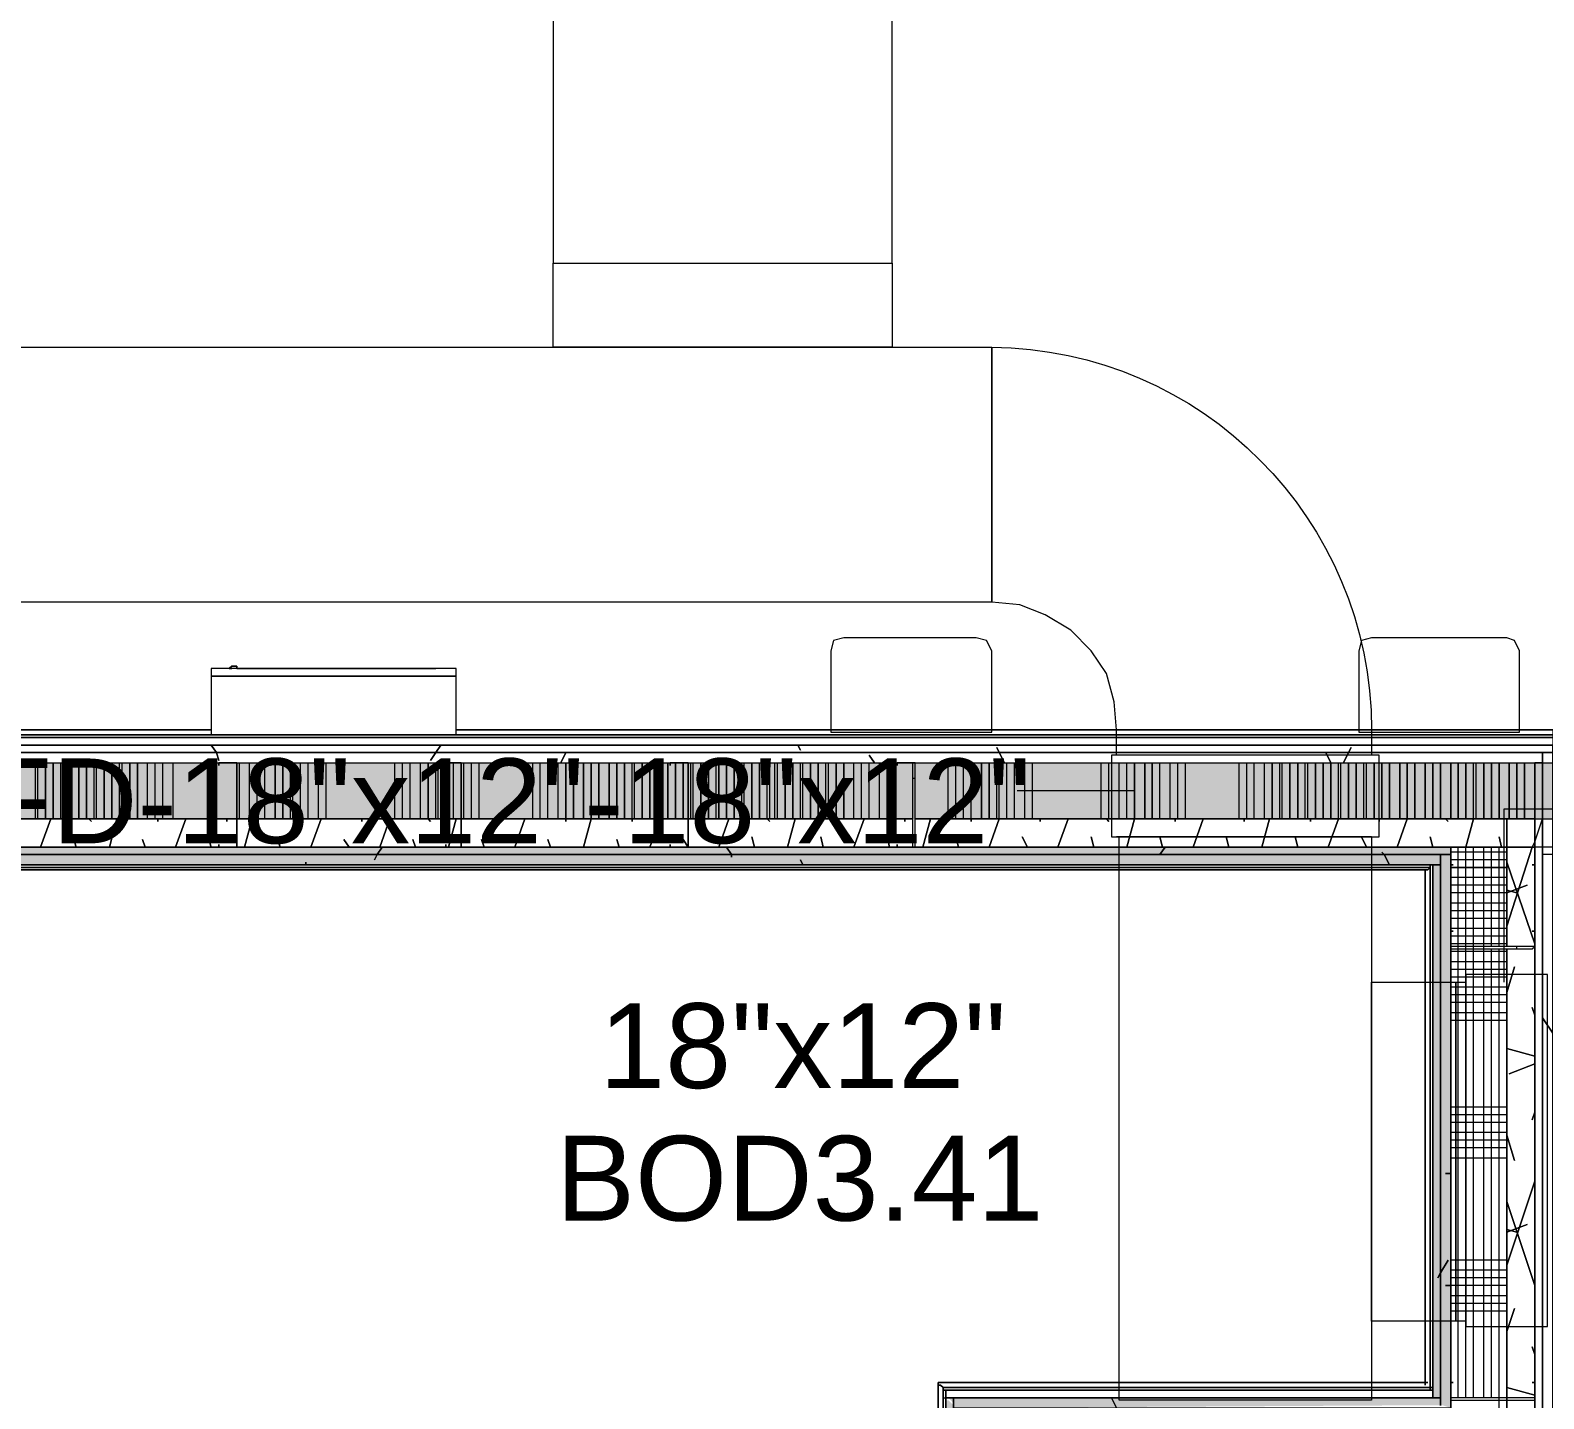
# Model space of a CAD drawing. Header units: metres. Extents: x 98 to 337, y -7 to 53.
# Drawn here: x 112.568 to 115.287, y 27.209 to 29.668 of the extents above; entities that cross this region are included whole.
import ezdxf

# ---------------------------------------------------------------- set-up
doc = ezdxf.new("R2010")
doc.units = ezdxf.units.M
doc.layers.add('HVAC - Ductos', color=5, linetype='Continuous', lineweight=0)
doc.layers.add('PDF_Text', color=7, linetype='Continuous', lineweight=0)
doc.layers.add('PDF_Geometry', color=7, linetype='Continuous', lineweight=0, true_color=0xaaaaaa)
doc.layers.add('PDF_Solid Fills', color=7, linetype='Continuous', lineweight=0, true_color=0xffffff)
doc.styles.add('PDF Helvetica', font='')
doc.styles.get('PDF Helvetica').set_extended_font_data('Helvetica')

msp = doc.modelspace()

# ---------------------------------------------------------------- hatches: boundary and pattern name
at = {"layer": 'PDF_Solid Fills', "lineweight": 0, "transparency": 33554559}
for points in [[(107.1932, 28.2508), (115.2707, 28.2508), (115.2707, 28.3516), (107.1932, 28.3516)], [(107.1932, 28.2508), (115.2707, 28.2508), (115.2707, 28.3516), (107.1932, 28.3516)], [(115.1012, 27.1971), (115.1012, 27.2108), (114.2261, 27.2108), (114.2261, 27.1925), (114.2269, 27.1925), (114.7713, 27.1971)], [(115.1012, 27.1971), (115.1012, 27.2108), (114.2261, 27.2108), (114.2261, 27.1925), (114.2273, 27.1925), (115.0371, 27.1971)]]:
    msp.add_hatch(color=256, dxfattribs=at).paths.add_polyline_path(points)
h = msp.add_hatch(color=256, dxfattribs=at)
h.paths.add_polyline_path([(117.5158, 28.2508), (117.5158, 28.3516), (115.2707, 28.3516), (115.2707, 28.2508), (116.9935, 28.2554), (116.9981, 28.2554)])
h.paths.add_polyline_path([(117.5204, 28.2508), (117.6395, 28.2508), (117.6395, 28.3516), (117.5204, 28.3516)])
h = msp.add_hatch(color=256, dxfattribs=at)
h.paths.add_polyline_path([(107.0787, 28.1867), (107.0787, 28.2004), (107.042, 28.2004), (107.042, 28.1867)])
h.paths.add_polyline_path([(107.2344, 28.1867), (115.1196, 28.1867), (115.1196, 28.2004), (107.2344, 28.2004)])
h = msp.add_hatch(color=256, dxfattribs=at)
h.paths.add_polyline_path([(107.065, 28.1684), (107.065, 28.1867), (107.0283, 28.1867), (107.0283, 28.1684)])
h.paths.add_polyline_path([(107.2482, 28.1867), (107.2482, 28.1684), (115.1012, 28.1684), (115.1012, 28.1867)])
h = msp.add_hatch(color=256, dxfattribs=at)
h.paths.add_polyline_path([(115.1058, 27.1971), (115.1195, 27.1925), (115.1195, 28.1867), (115.1012, 28.1867), (115.1012, 27.1971)])
h.paths.add_polyline_path([(115.1195, 27.0688), (115.1012, 27.0688), (115.1012, 25.5981), (115.1195, 25.5981)])
h = msp.add_hatch(color=256, dxfattribs=at)
h.paths.add_polyline_path([(115.1012, 27.0413), (115.0875, 27.0413), (115.0875, 25.6164), (115.1012, 25.6164)])
h.paths.add_polyline_path([(115.0875, 27.2108), (115.1012, 27.2108), (115.1012, 28.1684), (115.0875, 28.1684)])
h.paths.add_polyline_path([(115.0875, 27.0458), (115.1012, 27.0458), (115.1012, 27.0688), (115.0875, 27.0688)])
h = msp.add_hatch(color=256, dxfattribs=at)
h.paths.add_polyline_path([(114.2261, 27.2017), (114.2261, 27.2108), (114.2169, 27.2108), (114.2215, 27.2063)])
h.paths.add_polyline_path([(114.2169, 27.2063), (114.2124, 27.2063), (114.2124, 25.6164), (114.2261, 25.6164), (114.2261, 27.1971)])

# ---------------------------------------------------------------- linework, layer by layer
at = {"layer": 'HVAC - Ductos', "lineweight": 0}
for points in [[(113.5068, 29.2496), (114.1162, 29.2496), (114.1162, 29.0985), (113.5068, 29.0985), (113.5068, 29.2496), (114.1162, 29.2496), (114.1162, 34.0971), (113.5068, 34.0971)], [(114.2949, 28.6403), (109.8185, 28.6403), (109.8185, 29.0985), (114.2949, 29.0985)], [(114.9913, 28.3654), (114.5102, 28.3654), (114.5102, 28.2188), (114.9913, 28.2188)], [(114.9775, 28.2188), (114.9775, 27.2063), (114.524, 27.2063), (114.524, 28.2188)], [(114.9775, 27.9576), (115.1287, 27.9576), (115.1287, 27.3483), (114.9775, 27.3483)], [(115.147, 27.3483), (115.1287, 27.3483), (115.1287, 27.9576), (115.147, 27.9576)], [(115.2937, 27.3391), (115.2937, 27.9713), (115.147, 27.9713), (115.147, 27.3391)]]:
    msp.add_lwpolyline(points, close=True, dxfattribs=at)
msp.add_lwpolyline([(114.9775, 28.4112), (114.5194, 28.4112), (114.5148, 28.4616), (114.501, 28.512), (114.4736, 28.5532), (114.4369, 28.5899), (114.3911, 28.6174), (114.3453, 28.6357), (114.2949, 28.6403), (114.2949, 29.0985, -0.4114)], format="xyb", close=True, dxfattribs=at)
msp.add_lwpolyline([(114.5194, 28.3654), (114.5194, 28.4112), (114.9775, 28.4112), (114.9775, 28.3654)], dxfattribs=at)
at = {"layer": 'PDF_Geometry', "lineweight": 0}
for points in [[(119.6967, 35.6045), (117.7174, 35.6045), (116.8331, 35.6045), (108.8472, 35.6045), (108.8472, 35.3846), (116.8331, 35.3846), (117.5021, 35.3846), (117.5021, 34.7477), (117.5021, 33.5381), (115.8985, 33.5381), (115.8985, 33.3182), (115.8985, 29.9873), (115.8985, 29.772), (117.5021, 29.772), (117.5021, 28.3837), (115.3029, 28.3837), (107.2253, 28.3837), (107.2253, 33.2082), (107.0099, 33.2082), (107.0099, 32.8188), (107.0099, 32.7272), (107.0099, 30.7341)], [(107.2116, 33.2082), (107.2116, 28.37), (107.2253, 28.37), (115.2707, 28.37), (115.2845, 28.37)], [(112.9295, 28.5211), (112.9249, 28.5211), (112.9295, 28.5211)], [(113.0578, 28.5211), (113.0945, 28.5211), (113.0532, 28.5211), (112.9387, 28.5211), (112.9295, 28.5211), (112.9249, 28.5211), (112.9295, 28.5211), (112.9249, 28.5211)], [(112.9387, 28.5211), (113.0532, 28.5211), (113.0945, 28.5211), (113.1953, 28.5211), (113.0945, 28.5211)], [(113.1998, 28.5211), (113.2319, 28.5211)], [(113.2915, 28.5211), (113.2365, 28.5211), (113.296, 28.5211)], [(115.3029, 28.4112), (115.3029, 28.4067), (115.3029, 28.4021), (115.3029, 28.3975), (109.255, 28.3975), (115.3029, 28.3975), (109.255, 28.3975), (115.3029, 28.3975), (115.3029, 28.3837), (115.2707, 28.3837), (115.3029, 28.3837), (107.4589, 28.3837), (115.3029, 28.3837), (115.2845, 28.3837), (115.2707, 28.3837), (107.2253, 28.3837)], [(115.3029, 28.3975), (109.255, 28.3975), (115.3029, 28.3975)], [(115.3029, 28.3975), (109.255, 28.3975)], [(115.3029, 28.3975), (109.255, 28.3975)], [(115.3029, 28.3975), (109.255, 28.3975)], [(115.3029, 28.3975), (109.255, 28.3975)], [(115.3029, 28.4112), (113.3327, 28.4112), (115.3029, 28.4112)], [(115.3029, 28.3837), (107.2253, 28.3837), (115.3029, 28.3837)], [(109.2825, 28.2508), (108.8793, 28.2508), (108.0683, 28.2508), (107.6605, 28.2508), (107.4131, 28.2508), (107.1932, 28.2508), (107.1932, 28.3516), (107.2116, 28.3516), (107.2253, 28.3516), (115.2707, 28.3516), (115.2845, 28.3516)], [(107.1932, 28.3516), (115.2707, 28.3516), (115.2707, 28.2508), (114.1574, 28.2508), (115.2204, 28.2508), (115.2707, 28.2508)], [(112.5767, 28.2508), (112.5767, 28.3516)], [(112.5813, 28.2508), (112.5813, 28.3516)], [(112.6225, 28.2508), (112.6225, 28.3516)], [(112.6271, 28.2508), (112.6271, 28.3516)], [(112.6363, 28.2508), (112.6363, 28.3516)], [(112.6409, 28.2508), (112.6409, 28.3516)], [(112.6821, 28.2508), (112.6821, 28.3516)], [(112.6867, 28.2508), (112.6867, 28.3516)], [(112.7279, 28.2508), (112.7279, 28.3516)], [(112.7325, 28.2508), (112.7325, 28.3516)], [(112.7783, 28.2508), (112.7783, 28.3516)], [(112.792, 28.2508), (112.792, 28.3516)], [(112.8058, 28.2508), (112.8058, 28.3516)], [(112.8242, 28.2508), (112.8242, 28.3516)], [(112.9433, 28.2508), (112.9433, 28.3516)], [(112.9616, 28.2508), (112.9616, 28.3516)], [(112.9753, 28.2508), (112.9753, 28.3516)], [(112.9891, 28.2508), (112.9891, 28.3516)], [(113.0349, 28.2508), (113.0349, 28.3516)], [(113.0395, 28.2508), (113.0395, 28.3516)], [(113.0532, 28.2508), (113.0532, 28.3516)], [(113.0669, 28.2508), (113.0669, 28.3516)], [(113.0853, 28.2508), (113.0853, 28.3516)], [(113.0991, 28.2508), (113.0991, 28.3516)], [(113.2227, 28.2508), (113.2227, 28.3516)], [(113.2365, 28.2508), (113.2365, 28.3516)], [(113.2502, 28.2508), (113.2502, 28.3516)], [(113.2686, 28.2508), (113.2686, 28.3516)], [(113.296, 28.2508), (113.296, 28.3516)], [(113.3006, 28.2508), (113.3006, 28.3516)], [(113.3281, 28.2508), (113.3281, 28.3516)], [(113.3464, 28.2508), (113.3464, 28.3516)], [(113.3602, 28.2508), (113.3602, 28.3516)], [(113.374, 28.2508), (113.374, 28.3516)], [(113.4702, 28.2508), (113.4702, 28.3516)], [(113.4839, 28.2508), (113.4839, 28.3516)], [(113.4976, 28.2508), (113.4976, 28.3516)], [(113.516, 28.2508), (113.516, 28.3516)], [(113.6489, 28.2508), (113.6489, 28.3516)], [(113.6534, 28.2508), (113.6534, 28.3516)], [(113.7405, 28.2508), (113.7405, 28.3516)], [(113.7542, 28.2508), (113.7542, 28.3516)], [(113.7588, 28.2508), (113.7588, 28.3516)], [(113.8, 28.2508), (113.8, 28.3516)], [(113.8458, 28.2508), (113.8458, 28.3516)], [(113.8504, 28.2508), (113.8504, 28.3516)], [(113.8916, 28.2508), (113.8916, 28.3516)], [(113.8962, 28.2508), (113.8962, 28.3516)], [(113.9054, 28.2508), (113.9054, 28.3516)], [(113.91, 28.2508), (113.91, 28.3516)], [(113.9512, 28.2508), (113.9512, 28.3516)], [(113.9558, 28.2508), (113.9558, 28.3516)], [(113.997, 28.2508), (113.997, 28.3516)], [(114.0016, 28.2508), (114.0016, 28.3516)], [(114.0474, 28.2508), (114.0474, 28.3516)], [(114.0612, 28.2508), (114.0612, 28.3516)], [(114.0749, 28.2508), (114.0749, 28.3516)], [(114.0933, 28.2508), (114.0933, 28.3516)], [(114.1574, 25.4835), (114.5606, 25.4835), (114.9684, 25.4835), (115.2204, 25.4835), (115.2204, 25.5843), (115.2204, 25.6164), (115.2204, 25.9921), (115.2204, 26.3953), (115.2204, 26.8031), (115.2204, 27.2063), (115.2204, 28.0172), (115.2204, 27.2063), (115.2204, 26.8031), (115.2204, 26.3953), (115.2204, 25.9921), (115.2204, 25.5843), (115.2204, 25.4835), (115.2707, 25.4835), (115.2707, 25.5843), (115.2707, 25.4331), (115.2845, 25.4331), (115.2845, 28.3516), (115.2707, 28.3516), (115.2707, 25.6164)], [(114.2169, 28.2508), (114.2169, 28.3516)], [(114.2307, 28.2508), (114.2307, 28.3516)], [(114.2445, 28.2508), (114.2445, 28.3516)], [(114.2582, 28.2508), (114.2582, 28.3516)], [(114.304, 28.2508), (114.304, 28.3516)], [(114.3086, 28.2508), (114.3086, 28.3516)], [(114.3223, 28.2508), (114.3223, 28.3516)], [(114.3361, 28.2508), (114.3361, 28.3516)], [(114.3544, 28.2508), (114.3544, 28.3516)], [(114.3682, 28.2508), (114.3682, 28.3516)], [(114.4918, 28.2508), (114.4918, 28.3516)], [(114.5056, 28.2508), (114.5056, 28.3516)], [(114.524, 28.2508), (114.524, 28.3516)], [(114.5377, 28.2508), (114.5377, 28.3516)], [(114.5972, 28.2508), (114.5972, 28.3516)], [(114.6156, 28.2508), (114.6156, 28.3516)], [(114.6293, 28.2508), (114.6293, 28.3516)], [(114.6431, 28.2508), (114.6431, 28.3516)], [(114.7393, 28.2508), (114.7393, 28.3516)], [(114.7531, 28.2508), (114.7531, 28.3516)], [(114.7667, 28.2508), (114.7667, 28.3516)], [(114.7851, 28.2508), (114.7851, 28.3516)], [(114.8126, 28.2508), (114.8126, 28.3516)], [(114.8171, 28.2508), (114.8171, 28.3516)], [(114.8584, 28.2508), (114.8584, 28.3516)], [(114.863, 28.2508), (114.863, 28.3516)], [(114.918, 28.2508), (114.918, 28.3516)], [(114.9225, 28.2508), (114.9225, 28.3516)], [(114.9638, 28.2508), (114.9638, 28.3516)], [(114.9684, 28.2508), (114.9684, 28.3516)], [(115.0096, 28.2508), (115.0096, 28.3516)], [(115.0738, 28.2508), (115.0738, 28.3516)], [(115.1608, 28.2508), (115.1608, 28.3516)], [(115.1654, 28.2508), (115.1654, 28.3516)], [(115.2845, 28.2508), (115.2845, 28.3516), (115.3029, 28.3516), (117.5021, 28.3516)], [(114.1528, 28.3242), (114.1574, 28.3242)], [(114.5514, 28.3013), (114.3407, 28.3013)], [(114.1574, 28.2508), (115.2204, 28.2508), (115.2204, 28.2004), (107.1428, 28.2004), (107.1428, 28.2508), (107.4131, 28.2508), (107.6605, 28.2508), (108.0683, 28.2508), (108.8793, 28.2508), (109.2825, 28.2508), (108.8793, 28.2508), (108.0683, 28.2508), (107.6605, 28.2508), (107.4131, 28.2508), (107.2253, 28.2508), (107.1932, 28.2508), (107.1428, 28.2508), (107.1428, 28.2004)], [(111.3167, 28.2508), (111.72, 28.2508), (112.1277, 28.2508), (112.5309, 28.2508), (112.9387, 28.2508), (113.3418, 28.2508), (113.7496, 28.2508), (114.1528, 28.2508)], [(115.3029, 28.2004), (115.2845, 28.2004), (115.2707, 28.2004), (115.2707, 28.1684), (115.2707, 25.6164), (115.2707, 28.2508), (115.2204, 28.2508), (115.2204, 28.2004), (115.2204, 28.0218), (115.2204, 28.1684), (115.2204, 28.2004), (115.2204, 28.2508), (115.2707, 28.2508), (115.3029, 28.2508)], [(107.2344, 28.2004), (115.1196, 28.2004), (115.2204, 28.2004), (115.1196, 28.2004), (115.1196, 28.1867), (115.1196, 28.1684), (115.1196, 27.1925), (115.1196, 27.1421), (115.1196, 27.0688), (115.1196, 25.6164), (115.1196, 25.5981), (115.1196, 25.5843), (115.1196, 28.2004), (115.2204, 28.2004), (115.2204, 28.0218)], [(114.524, 28.2188), (114.5194, 28.2188)], [(115.1333, 27.2108), (115.1333, 28.0218), (115.1333, 28.2004)], [(115.147, 27.2108), (115.147, 28.0218), (115.147, 28.2004)], [(115.1608, 27.2108), (115.1608, 28.0218), (115.1608, 28.2004)], [(115.1791, 27.2108), (115.1791, 28.0218), (115.1791, 28.2004)], [(115.1929, 28.0218), (115.1929, 28.2004)], [(115.2066, 28.0218), (115.2066, 28.2004)], [(115.2204, 28.1913), (115.1196, 28.1913)], [(115.2204, 28.1776), (115.1196, 28.1776)], [(107.0099, 28.1684), (115.0875, 28.1684), (107.0099, 28.1684)], [(107.2666, 28.1684), (115.0829, 28.1684), (107.2666, 28.1684), (115.0875, 28.1684), (107.262, 28.1684)], [(115.0738, 28.1592), (107.2757, 28.1592), (115.0738, 28.1592), (115.0738, 27.2383), (114.1987, 27.2383), (114.1987, 25.6255), (114.1987, 27.2383), (114.1987, 25.6255), (114.1987, 27.2383), (115.0738, 27.2383), (115.0738, 28.1592), (115.0783, 28.1592), (115.0829, 28.1638), (115.0829, 28.1684), (115.0875, 28.1684), (107.2666, 28.1684)], [(114.2078, 27.0413), (114.2078, 27.2108), (114.2078, 27.2245), (114.2124, 27.2245), (115.0875, 27.2245), (115.0875, 28.1684), (115.0875, 27.2291), (115.0875, 28.1684), (115.0829, 28.1684), (115.0829, 28.1638), (115.0783, 28.1592), (115.0738, 28.1592), (115.0738, 27.2337), (115.0738, 28.1592), (107.2757, 28.1592), (115.0738, 28.1592), (115.0783, 28.1592), (115.0829, 28.1638), (115.0829, 28.1684), (115.0875, 28.1684), (115.0875, 27.2245), (114.2078, 27.2245), (114.2078, 27.2108), (114.2124, 27.2108)], [(115.0738, 28.1592), (115.0783, 28.1592), (115.0829, 28.1638), (115.0829, 28.1684), (115.0875, 28.1684), (107.3536, 28.1684), (115.0875, 28.1684), (115.0875, 27.2245), (114.2078, 27.2245), (114.2078, 25.6164), (114.2078, 27.2291), (114.2078, 25.6164)], [(115.0875, 28.1684), (115.0875, 27.2245), (115.0875, 28.1684)], [(115.2204, 28.1454), (115.1196, 28.1454)], [(115.2204, 28.1318), (115.1196, 28.1318)], [(115.2204, 28.118), (115.1196, 28.118)], [(115.2204, 28.0996), (115.1196, 28.0996)], [(115.2204, 28.0859), (115.1196, 28.0859)], [(115.2204, 28.0722), (115.1196, 28.0722)], [(115.2204, 28.0538), (115.1196, 28.0538)], [(115.2204, 28.0401), (115.1196, 28.0401)], [(115.2204, 28.0264), (115.1196, 28.0264)], [(115.2204, 28.0126), (115.1196, 28.0126)], [(115.1929, 27.2108), (115.1929, 28.0172)], [(115.2066, 25.5843), (115.2066, 25.9921), (115.2066, 26.3953), (115.2066, 26.8031), (115.2066, 27.2063), (115.2066, 28.0172)], [(115.2204, 25.5843), (115.2204, 25.9921), (115.2204, 26.3953), (115.2204, 26.8031), (115.2204, 27.2063), (115.2204, 28.0172)], [(115.2204, 27.9943), (115.1196, 27.9943)], [(115.2204, 27.9805), (115.1196, 27.9805)], [(115.2204, 27.9668), (115.1196, 27.9668)], [(115.2204, 27.9485), (115.1196, 27.9485)], [(115.2204, 27.9347), (115.1196, 27.9347)], [(115.2204, 27.9209), (115.1196, 27.9209)], [(115.2204, 27.9027), (115.1196, 27.9027)], [(115.2204, 27.8889), (115.1196, 27.8889)], [(115.2204, 27.7331), (115.1196, 27.7331)], [(115.2204, 27.7194), (115.1196, 27.7194)], [(115.2204, 27.7056), (115.1196, 27.7056)], [(115.2204, 27.6873), (115.1196, 27.6873)], [(115.2204, 27.6736), (115.1196, 27.6736)], [(115.2204, 27.6598), (115.1196, 27.6598)], [(115.2204, 27.6415), (115.1196, 27.6415)], [(115.2204, 27.4582), (115.1196, 27.4582)], [(115.2204, 27.4399), (115.1196, 27.4399)], [(115.2204, 27.4261), (115.1196, 27.4261)], [(115.2204, 27.4124), (115.1196, 27.4124)], [(115.2204, 27.3941), (115.1196, 27.3941)], [(115.2204, 27.3803), (115.1196, 27.3803)], [(115.2204, 27.3666), (115.1196, 27.3666)], [(114.2124, 27.0413), (114.2124, 27.2108), (114.2124, 27.2245), (114.2078, 27.2245), (115.0829, 27.2245), (114.2078, 27.2245), (114.2078, 27.2291), (114.2032, 27.2337), (114.1987, 27.2337), (114.1987, 27.2383), (114.1987, 27.2337), (114.2032, 27.2337), (114.2078, 27.2291), (114.2078, 27.2245), (114.2078, 25.6164), (114.2078, 27.2245), (114.2078, 27.2291), (114.2032, 27.2337), (114.1987, 27.2337), (114.1987, 27.2383), (115.0783, 27.2383), (114.1987, 27.2383), (114.1987, 27.2337), (114.2032, 27.2337), (114.2078, 27.2291), (114.2078, 27.2245), (114.2078, 25.6164), (114.2078, 27.2291), (114.2078, 25.6164)], [(115.0875, 27.2291), (114.2078, 27.2291)], [(114.2078, 27.2291), (115.0875, 27.2291)]]:
    msp.add_lwpolyline(points, dxfattribs=at)
for points in [[(114.2949, 28.5532), (114.2857, 28.5716), (114.2673, 28.5762), (114.0291, 28.5762), (114.0108, 28.5716), (114.0062, 28.5532), (114.0062, 28.4067), (114.2949, 28.4067)], [(115.2433, 28.5532), (115.2341, 28.5716), (115.2204, 28.5762), (114.9775, 28.5762), (114.9592, 28.5716), (114.9546, 28.5532), (114.9546, 28.4067), (115.2433, 28.4067)], [(112.9249, 28.5211), (112.9295, 28.5257)], [(112.9295, 28.5257), (112.9341, 28.5257), (112.9387, 28.5257), (112.9341, 28.5257)], [(112.9295, 28.5257), (112.9341, 28.5257), (112.9387, 28.5257), (112.9341, 28.5257)], [(112.9387, 28.5257), (112.9387, 28.5211)], [(112.8928, 28.5211), (112.8928, 28.5074), (113.3327, 28.5074), (113.3327, 28.5211)], [(112.8928, 28.5074), (112.8928, 28.4021), (113.3327, 28.4021), (113.3327, 28.5074)], [(113.1953, 28.5211), (113.2365, 28.5211)], [(109.255, 28.4112), (112.8928, 28.4112)], [(115.3029, 28.4021), (116.0267, 28.4021), (115.3029, 28.4021), (109.255, 28.4021)], [(115.3029, 28.3975), (109.255, 28.3975)], [(115.2845, 28.37), (107.2116, 28.37), (107.2116, 28.3516), (115.2845, 28.3516)], [(107.2253, 28.3837), (107.2253, 28.37), (115.3029, 28.37), (115.3029, 28.3837)], [(112.902, 28.37), (112.9066, 28.3562), (112.902, 28.37), (112.8928, 28.3837)], [(113.2869, 28.3562), (113.296, 28.37), (113.3052, 28.3837), (113.296, 28.37)], [(113.5205, 28.3516), (113.5297, 28.37)], [(113.9466, 28.3837), (113.9512, 28.3745)], [(114.0749, 28.3654), (114.0841, 28.3516)], [(114.3086, 28.37), (114.3178, 28.3516), (114.3086, 28.37), (114.304, 28.3791)], [(115.0188, 28.3837), (114.4827, 28.3837)], [(114.8951, 28.37), (114.9042, 28.3516)], [(114.9271, 28.3516), (114.9363, 28.37), (114.9409, 28.3791), (114.9363, 28.37)], [(115.2707, 28.3837), (115.3029, 28.3837)], [(115.2845, 28.37), (115.2845, 25.4148), (115.3029, 25.4148), (115.3029, 28.37)], [(112.5951, 28.3516), (112.5951, 28.2508)], [(112.6088, 28.3516), (112.6088, 28.2508)], [(112.6546, 28.3516), (112.6546, 28.2508)], [(112.6684, 28.3516), (112.6684, 28.2508)], [(112.7004, 28.3516), (112.7004, 28.2508)], [(112.7142, 28.3516), (112.7142, 28.2508)], [(112.7462, 28.3516), (112.7462, 28.2508)], [(112.76, 28.3516), (112.76, 28.2508)], [(112.9066, 28.3471), (112.9066, 28.3516)], [(112.9341, 28.3516), (112.9387, 28.3516), (112.9387, 28.2004), (112.9341, 28.2004), (112.9066, 28.2004), (112.9066, 28.205), (112.9066, 28.2004), (112.9341, 28.2004), (112.9387, 28.2004), (112.9387, 28.3516), (112.9341, 28.3516), (112.9066, 28.3516)], [(113.0074, 28.3516), (113.0074, 28.2508)], [(113.0211, 28.3516), (113.0211, 28.2508)], [(113.2823, 28.3516), (113.2823, 28.2508)], [(113.3144, 28.3516), (113.3144, 28.2508)], [(113.3144, 28.3471), (113.3144, 28.3516)], [(113.3418, 28.3516), (113.3418, 28.2004), (113.3144, 28.2004), (113.3144, 28.205), (113.3144, 28.2004), (113.3418, 28.2004), (113.3418, 28.3516), (113.3144, 28.3516)], [(113.5297, 28.3516), (113.5297, 28.2508)], [(113.5435, 28.3516), (113.5435, 28.2508)], [(113.5618, 28.3516), (113.5618, 28.2508)], [(113.5755, 28.3516), (113.5755, 28.2508)], [(113.5893, 28.3516), (113.5893, 28.2508)], [(113.6076, 28.3516), (113.6076, 28.2508)], [(113.6213, 28.3516), (113.6213, 28.2508)], [(113.6351, 28.3516), (113.6351, 28.2508)], [(113.6671, 28.3516), (113.6671, 28.2508)], [(113.6809, 28.3516), (113.6809, 28.2508)], [(113.6947, 28.3516), (113.6947, 28.2508)], [(113.7129, 28.3516), (113.7129, 28.2508)], [(113.7175, 28.3471), (113.7175, 28.3516)], [(113.7496, 28.3516), (113.7496, 28.2004), (113.7175, 28.2004), (113.7175, 28.205), (113.7175, 28.2004), (113.7496, 28.2004), (113.7496, 28.3516), (113.7175, 28.3516)], [(113.7267, 28.3516), (113.7267, 28.2508)], [(113.7405, 28.3516), (113.7405, 28.2508)], [(113.7725, 28.3516), (113.7725, 28.2508)], [(113.7863, 28.3516), (113.7863, 28.2508)], [(113.8046, 28.3516), (113.8046, 28.2508)], [(113.8184, 28.3516), (113.8184, 28.2508)], [(113.8321, 28.3516), (113.8321, 28.2508)], [(113.8642, 28.3516), (113.8642, 28.2508)], [(113.8779, 28.3516), (113.8779, 28.2508)], [(113.9238, 28.3516), (113.9238, 28.2508)], [(113.9375, 28.3516), (113.9375, 28.2508)], [(113.9696, 28.3516), (113.9696, 28.2508)], [(113.9833, 28.3516), (113.9833, 28.2508)], [(114.0154, 28.3516), (114.0154, 28.2508)], [(114.0291, 28.3516), (114.0291, 28.2508)], [(114.1253, 28.2004), (114.1528, 28.2004), (114.1574, 28.2004), (114.1574, 28.3516), (114.1528, 28.3516), (114.1253, 28.3516), (114.1253, 28.3471), (114.1253, 28.3516), (114.1528, 28.3516), (114.1528, 28.2004), (114.1253, 28.2004), (114.1253, 28.205)], [(114.2765, 28.3516), (114.2765, 28.2508)], [(114.2903, 28.3516), (114.2903, 28.2508)], [(114.5514, 28.3516), (114.5514, 28.2508)], [(114.5698, 28.3516), (114.5698, 28.2508)], [(114.5835, 28.3516), (114.5835, 28.2508)], [(114.7989, 28.3516), (114.7989, 28.2508)], [(114.8309, 28.3516), (114.8309, 28.2508)], [(114.8447, 28.3516), (114.8447, 28.2508)], [(114.8767, 28.3516), (114.8767, 28.2508)], [(114.8905, 28.3516), (114.8905, 28.2508)], [(114.9042, 28.3516), (114.9042, 28.2508)], [(114.9363, 28.3516), (114.9363, 28.2508)], [(114.95, 28.3516), (114.95, 28.2508)], [(114.9821, 28.3516), (114.9821, 28.2508)], [(114.9958, 28.3516), (114.9958, 28.2508)], [(115.0096, 28.3516), (115.0096, 28.2508)], [(115.028, 28.3516), (115.028, 28.2508)], [(115.0416, 28.3516), (115.0416, 28.2508)], [(115.0554, 28.3516), (115.0554, 28.2508)], [(115.0738, 28.3516), (115.0738, 28.2508)], [(115.0875, 28.3516), (115.0875, 28.2508)], [(115.1012, 28.3516), (115.1012, 28.2508)], [(115.1196, 28.3516), (115.1196, 28.2508)], [(115.1333, 28.3516), (115.1333, 28.2508)], [(115.147, 28.3516), (115.147, 28.2508)], [(115.1791, 28.3516), (115.1791, 28.2508)], [(115.1929, 28.3516), (115.1929, 28.2508)], [(115.2066, 28.3516), (115.2066, 28.2508)], [(115.2249, 28.3516), (115.2249, 28.2508)], [(115.2387, 28.3516), (115.2387, 28.2508)], [(115.2524, 28.3516), (115.2524, 28.2508)], [(115.2707, 28.3516), (115.2707, 28.2508)], [(111.3167, 28.2508), (111.72, 28.2508), (112.1277, 28.2508), (112.5309, 28.2508), (112.9387, 28.2508), (113.3418, 28.2508), (113.7496, 28.2508), (114.1528, 28.2508), (113.7496, 28.2508), (113.3418, 28.2508), (112.9387, 28.2508), (112.5309, 28.2508), (112.1277, 28.2508), (111.72, 28.2508)], [(112.6042, 28.2508), (112.5859, 28.2004)], [(112.6729, 28.2508), (112.6775, 28.2462)], [(112.7233, 28.2508), (112.7096, 28.2004)], [(112.7966, 28.2508), (112.7966, 28.2462)], [(112.847, 28.2508), (112.8287, 28.2004)], [(112.9204, 28.2508), (112.9204, 28.2462)], [(112.9662, 28.2508), (112.9524, 28.2004)], [(113.0395, 28.2508), (113.0441, 28.2462)], [(113.0899, 28.2508), (113.0715, 28.2004)], [(113.1631, 28.2508), (113.1631, 28.2462)], [(113.2136, 28.2508), (113.1953, 28.2004)], [(113.2823, 28.2508), (113.2869, 28.2462)], [(113.3327, 28.2508), (113.319, 28.2004)], [(113.406, 28.2508), (113.406, 28.2462)], [(113.4564, 28.2508), (113.438, 28.2004)], [(113.5297, 28.2508), (113.5297, 28.2462)], [(113.5755, 28.2508), (113.5618, 28.2004)], [(113.6489, 28.2508), (113.6489, 28.2462)], [(113.6993, 28.2508), (113.6809, 28.2004)], [(113.7725, 28.2508), (113.7725, 28.2462)], [(113.8229, 28.2508), (113.8046, 28.2004)], [(113.8916, 28.2508), (113.8962, 28.2462)], [(113.942, 28.2508), (113.9283, 28.2004)], [(114.0154, 28.2508), (114.0154, 28.2462)], [(114.0658, 28.2508), (114.0474, 28.2004)], [(114.1391, 28.2508), (114.1391, 28.2462)], [(114.1849, 28.2508), (114.1711, 28.2004)], [(114.2582, 28.2508), (114.2582, 28.2462)], [(114.3086, 28.2508), (114.2903, 28.2004)], [(114.3819, 28.2508), (114.3819, 28.2462)], [(114.4323, 28.2508), (114.414, 28.2004)], [(114.501, 28.2508), (114.5056, 28.2462)], [(114.5514, 28.2508), (114.5377, 28.2004)], [(114.6247, 28.2508), (114.6247, 28.2462)], [(114.6751, 28.2508), (114.6568, 28.2004)], [(114.7485, 28.2508), (114.7485, 28.2462)], [(114.7943, 28.2508), (114.7805, 28.2004)], [(114.8676, 28.2508), (114.8676, 28.2462)], [(114.918, 28.2508), (114.8996, 28.2004)], [(114.9913, 28.2508), (114.9913, 28.2462)], [(115.0416, 28.2508), (115.0234, 28.2004)], [(115.1104, 28.2508), (115.115, 28.2462)], [(115.1608, 28.2508), (115.147, 28.2004)], [(115.1196, 28.2004), (107.042, 28.2004), (107.042, 28.1867), (115.1196, 28.1867)], [(112.6455, 28.2142), (112.65, 28.2004)], [(112.7692, 28.2142), (112.7737, 28.2004)], [(112.8882, 28.2142), (112.8928, 28.2004)], [(113.012, 28.2142), (113.0166, 28.2004)], [(113.1311, 28.2142), (113.1403, 28.2004)], [(113.1907, 28.1867), (113.1998, 28.2004), (113.1907, 28.1867), (113.1861, 28.1776)], [(113.2548, 28.2142), (113.2594, 28.2004)], [(113.3785, 28.2142), (113.3831, 28.2004)], [(113.4976, 28.2142), (113.5022, 28.2004)], [(113.6213, 28.2142), (113.6259, 28.2004)], [(113.7405, 28.2142), (113.7496, 28.2004)], [(113.8184, 28.2004), (113.8275, 28.1867), (113.8275, 28.1821), (113.8275, 28.1867)], [(113.8642, 28.2188), (113.8688, 28.2004)], [(113.9878, 28.2188), (113.9924, 28.2004)], [(114.107, 28.2188), (114.1116, 28.2004)], [(114.2307, 28.2188), (114.2353, 28.2004)], [(114.3498, 28.2188), (114.359, 28.2004)], [(114.4736, 28.2188), (114.4782, 28.2004)], [(114.524, 28.2188), (114.5194, 28.2188), (114.9775, 28.2188)], [(114.5972, 28.2188), (114.6018, 28.2004)], [(114.5972, 28.1867), (114.6064, 28.2004)], [(114.7164, 28.2188), (114.7209, 28.2004)], [(114.8401, 28.2188), (114.8447, 28.2004)], [(114.9592, 28.2188), (114.9684, 28.2004)], [(115.0829, 28.2188), (115.0875, 28.2004)], [(115.2707, 28.1684), (115.2707, 28.1958), (115.2707, 28.2004), (115.2662, 28.2004), (115.1196, 28.2004), (115.1196, 28.1958), (115.1196, 28.1684), (115.1242, 28.1684), (115.1196, 28.1684), (115.1196, 28.1958), (115.1196, 28.2004), (115.2662, 28.2004), (115.2707, 28.2004), (115.2707, 28.1958), (115.2707, 28.1684), (115.2662, 28.1684)], [(115.2066, 28.2188), (115.2112, 28.2004)], [(115.1012, 28.1867), (107.0283, 28.1867), (107.0283, 28.1684), (115.1012, 28.1684)], [(114.2261, 27.2108), (115.0875, 27.2108), (115.1012, 27.2108), (115.1012, 28.1684), (115.1012, 28.1867), (107.2482, 28.1867), (107.2482, 28.1684), (107.2482, 25.6164), (107.2482, 25.5981), (114.2261, 25.5981), (114.2261, 25.6164), (114.2261, 27.0413), (114.2261, 27.1925)], [(113.0624, 28.1684), (113.0624, 28.173)], [(113.9512, 28.1776), (113.9558, 28.1684)], [(115.1196, 27.1925), (115.1196, 28.1867), (115.1012, 28.1867), (115.1012, 27.1971), (115.1012, 27.2108), (114.2261, 27.2108), (114.2261, 27.1925), (115.1012, 27.1925)], [(114.9958, 28.1913), (115.0004, 28.1867), (115.0096, 28.1684), (115.0004, 28.1867)], [(117.5204, 28.1867), (117.5021, 28.1867), (115.3029, 28.1867), (115.2845, 28.1867), (115.2845, 28.1684), (115.2845, 25.6164), (115.2845, 25.5981), (115.3029, 25.5981), (115.3029, 25.6164), (115.3029, 25.5889), (115.3029, 25.6164), (115.3029, 25.5981), (116.8056, 25.5981), (117.5204, 25.5981), (117.5204, 25.6164)], [(114.2078, 25.6164), (107.2666, 25.6164), (107.2666, 28.1684), (115.0875, 28.1684), (115.0875, 27.2245), (114.2078, 27.2245), (114.2078, 27.0413)], [(115.0829, 27.2245), (115.0829, 28.1638), (107.2666, 28.1638), (115.0829, 28.1638), (115.0829, 27.2245), (115.0829, 28.1684)], [(114.4827, 28.1684), (115.0188, 28.1684)], [(115.0875, 28.1684), (115.0875, 27.2108), (115.1012, 27.2108), (115.1012, 28.1684)], [(115.1196, 28.1638), (115.2204, 28.1638)], [(115.1196, 28.0492), (115.1196, 28.0218), (115.1196, 28.0172), (115.2662, 28.0172), (115.2707, 28.0218), (115.2707, 28.0492), (115.2662, 28.0492), (115.2707, 28.0492), (115.2707, 28.0218), (115.2662, 28.0218), (115.1196, 28.0218), (115.1196, 28.0492), (115.1242, 28.0492)], [(115.0875, 27.3253), (115.0875, 27.9805)], [(115.0875, 27.2291), (114.2078, 27.2291)], [(114.2078, 25.6164), (114.2124, 25.6164), (114.2124, 27.2245), (114.2078, 27.2245)], [(115.0875, 27.2245), (114.2124, 27.2245), (114.2124, 27.2108), (115.0875, 27.2108), (115.0875, 27.2245), (114.2078, 27.2245)], [(114.4231, 27.2245), (115.0783, 27.2245)], [(115.1196, 27.2383), (115.1196, 27.2108), (115.1196, 27.2063), (115.2662, 27.2063), (115.2707, 27.2063), (115.2707, 27.2108), (115.2707, 27.2383), (115.2662, 27.2383), (115.2707, 27.2383), (115.2707, 27.2108), (115.2662, 27.2108), (115.1196, 27.2108), (115.1196, 27.2383), (115.1242, 27.2383)], [(114.2124, 27.2108), (114.2124, 25.6164), (114.2261, 25.6164), (114.2261, 27.2108)]]:
    msp.add_lwpolyline(points, close=True, dxfattribs=at)
at = {"layer": 'PDF_Geometry', "color": 7, "lineweight": 0}
msp.add_lwpolyline([(115.2158, 27.9576), (115.2158, 28.2692), (115.3211, 28.2692)], dxfattribs=at)
at = {"layer": 'PDF_Geometry', "color": 254, "lineweight": 0, "true_color": 0xdddddd}
msp.add_lwpolyline([(115.2707, 28.2096), (115.2662, 28.2004), (115.2204, 28.0584), (115.2662, 28.2004), (115.2707, 28.2096), (115.2845, 28.2508)], dxfattribs=at)
for points in [[(115.2204, 28.173), (115.2707, 28.0264)], [(115.257, 28.1318), (115.2204, 28.118)], [(115.2204, 28.1226), (115.2387, 28.118)], [(115.2341, 27.9851), (115.2204, 27.9393)], [(115.2662, 27.9118), (115.2707, 27.8981)], [(115.2204, 27.8385), (115.2707, 27.8247)], [(115.2707, 27.811), (115.2249, 27.7927)], [(115.2707, 27.724), (115.2662, 27.7102)], [(115.2204, 27.6827), (115.2341, 27.6369)], [(115.2707, 27.6002), (115.2204, 27.4491)], [(115.2204, 27.5636), (115.2707, 27.4124)], [(115.257, 27.5224), (115.2204, 27.5086)], [(115.2204, 27.5132), (115.2387, 27.5086)], [(115.2341, 27.3711), (115.2204, 27.3299)], [(115.2662, 27.3025), (115.2707, 27.2887)], [(115.2204, 27.2291), (115.2707, 27.2154)]]:
    msp.add_lwpolyline(points, close=True, dxfattribs=at)
at = {"layer": 'PDF_Geometry', "color": 254, "lineweight": 0, "true_color": 0xd2d2d2}
msp.add_lwpolyline([(115.2387, 28.0172), (115.2387, 28.0218)], dxfattribs=at)
at = {"layer": 'PDF_Geometry', "color": 254, "lineweight": 0, "true_color": 0xeaeaea}
for points in [[(115.2845, 27.8935), (115.3029, 27.866)], [(115.1196, 27.614), (115.1104, 27.614)], [(115.1012, 27.4353), (115.115, 27.4582), (115.1012, 27.4353), (115.0966, 27.4261)], [(115.1196, 27.4124), (115.1104, 27.4124)], [(114.5102, 27.2108), (114.5194, 27.1925)]]:
    msp.add_lwpolyline(points, close=True, dxfattribs=at)

# ---------------------------------------------------------------- texts
at = {"layer": 'PDF_Text', "lineweight": 0, "attachment_point": 4, "style": 'PDF Helvetica'}
for s, insert, char_height in [('FD-18"x12"-18"x12"', (112.4765, 28.2823), 0.152415), ('18"x12"', (113.5899, 27.8424), 0.15242), ('BOD3.41', (113.512, 27.6042), 0.15242)]:
    msp.add_mtext(s, dxfattribs=dict(at, insert=insert, char_height=char_height))

doc.saveas('drawing.dxf')
